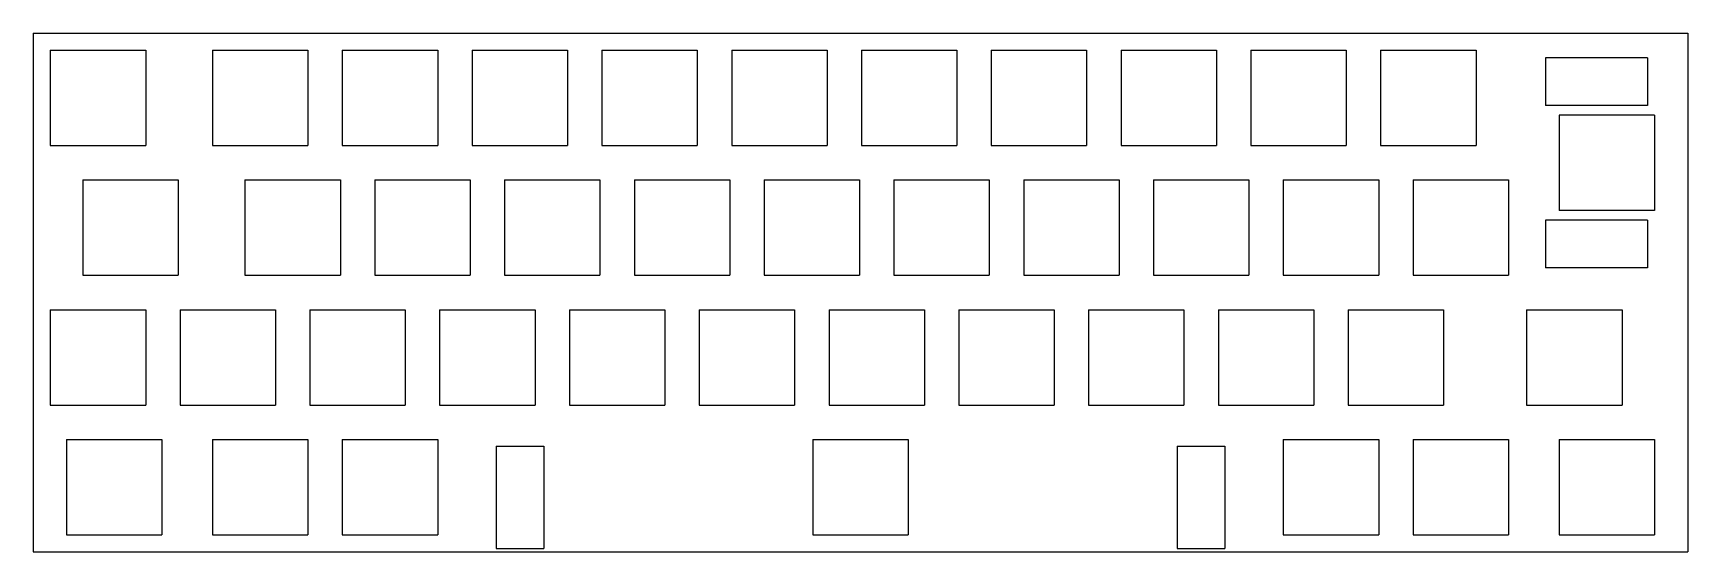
# Model space of a CAD drawing. Header units: millimetres. Extents: x 0 to 243, y -76 to 0.
import ezdxf

# ---------------------------------------------------------------- set-up
doc = ezdxf.new("R2010")
doc.units = ezdxf.units.MM

msp = doc.modelspace()

# ---------------------------------------------------------------- linework, layer by layer
for p, q in [((0, 0), (242.8875, 0)), ((0, 0), (0, -76.2)), ((242.8875, 0), (242.8875, -76.2)), ((2.525, -2.525), (16.525, -2.525)), ((2.525, -2.525), (2.525, -16.525)), ((16.525, -2.525), (16.525, -16.525)), ((26.3375, -2.525), (40.3375, -2.525)), ((26.3375, -2.525), (26.3375, -16.525)), ((40.3375, -2.525), (40.3375, -16.525)), ((45.3875, -2.525), (59.3875, -2.525)), ((45.3875, -2.525), (45.3875, -16.525)), ((59.3875, -2.525), (59.3875, -16.525)), ((64.4375, -2.525), (78.4375, -2.525)), ((64.4375, -2.525), (64.4375, -16.525)), ((78.4375, -2.525), (78.4375, -16.525)), ((83.4875, -2.525), (97.4875, -2.525)), ((83.4875, -2.525), (83.4875, -16.525)), ((97.4875, -2.525), (97.4875, -16.525)), ((102.5375, -2.525), (116.5375, -2.525)), ((102.5375, -2.525), (102.5375, -16.525)), ((116.5375, -2.525), (116.5375, -16.525)), ((121.5875, -2.525), (135.5875, -2.525)), ((121.5875, -2.525), (121.5875, -16.525)), ((135.5875, -2.525), (135.5875, -16.525)), ((140.6375, -2.525), (154.6375, -2.525)), ((140.6375, -2.525), (140.6375, -16.525)), ((154.6375, -2.525), (154.6375, -16.525)), ((159.6875, -2.525), (173.6875, -2.525)), ((159.6875, -2.525), (159.6875, -16.525)), ((173.6875, -2.525), (173.6875, -16.525)), ((178.7375, -2.525), (192.7375, -2.525)), ((178.7375, -2.525), (178.7375, -16.525)), ((192.7375, -2.525), (192.7375, -16.525)), ((197.7875, -2.525), (211.7875, -2.525)), ((197.7875, -2.525), (197.7875, -16.525)), ((211.7875, -2.525), (211.7875, -16.525)), ((221.98125, -3.612), (221.98125, -10.612)), ((236.98125, -3.612), (221.98125, -3.612)), ((236.98125, -3.612), (236.98125, -10.612)), ((236.98125, -10.612), (221.98125, -10.612)), ((223.98125, -12.05), (223.98125, -26.05)), ((237.98125, -12.05), (223.98125, -12.05)), ((237.98125, -12.05), (237.98125, -26.05)), ((2.525, -16.525), (16.525, -16.525)), ((26.3375, -16.525), (40.3375, -16.525)), ((45.3875, -16.525), (59.3875, -16.525)), ((64.4375, -16.525), (78.4375, -16.525)), ((83.4875, -16.525), (97.4875, -16.525)), ((102.5375, -16.525), (116.5375, -16.525)), ((121.5875, -16.525), (135.5875, -16.525)), ((140.6375, -16.525), (154.6375, -16.525)), ((159.6875, -16.525), (173.6875, -16.525)), ((178.7375, -16.525), (192.7375, -16.525)), ((197.7875, -16.525), (211.7875, -16.525)), ((7.2875, -21.575), (21.2875, -21.575)), ((7.2875, -21.575), (7.2875, -35.575)), ((21.2875, -21.575), (21.2875, -35.575)), ((31.1, -21.575), (45.1, -21.575)), ((31.1, -21.575), (31.1, -35.575)), ((45.1, -21.575), (45.1, -35.575)), ((50.15, -21.575), (64.15, -21.575)), ((50.15, -21.575), (50.15, -35.575)), ((64.15, -21.575), (64.15, -35.575)), ((69.2, -21.575), (83.2, -21.575)), ((69.2, -21.575), (69.2, -35.575)), ((83.2, -21.575), (83.2, -35.575)), ((88.25, -21.575), (102.25, -21.575)), ((88.25, -21.575), (88.25, -35.575)), ((102.25, -21.575), (102.25, -35.575)), ((107.3, -21.575), (121.3, -21.575)), ((107.3, -21.575), (107.3, -35.575)), ((121.3, -21.575), (121.3, -35.575)), ((126.35, -21.575), (140.35, -21.575)), ((126.35, -21.575), (126.35, -35.575)), ((140.35, -21.575), (140.35, -35.575)), ((145.4, -21.575), (159.4, -21.575)), ((145.4, -21.575), (145.4, -35.575)), ((159.4, -21.575), (159.4, -35.575)), ((164.45, -21.575), (178.45, -21.575)), ((164.45, -21.575), (164.45, -35.575)), ((178.45, -21.575), (178.45, -35.575)), ((183.5, -21.575), (197.5, -21.575)), ((183.5, -21.575), (183.5, -35.575)), ((197.5, -21.575), (197.5, -35.575)), ((202.55, -21.575), (216.55, -21.575)), ((202.55, -21.575), (202.55, -35.575)), ((216.55, -21.575), (216.55, -35.575)), ((237.98125, -26.05), (223.98125, -26.05)), ((221.98125, -27.488), (221.98125, -34.488)), ((236.98125, -27.488), (221.98125, -27.488)), ((236.98125, -27.488), (236.98125, -34.488)), ((7.2875, -35.575), (21.2875, -35.575)), ((31.1, -35.575), (45.1, -35.575)), ((50.15, -35.575), (64.15, -35.575)), ((69.2, -35.575), (83.2, -35.575)), ((88.25, -35.575), (102.25, -35.575)), ((107.3, -35.575), (121.3, -35.575)), ((126.35, -35.575), (140.35, -35.575)), ((145.4, -35.575), (159.4, -35.575)), ((164.45, -35.575), (178.45, -35.575)), ((183.5, -35.575), (197.5, -35.575)), ((202.55, -35.575), (216.55, -35.575)), ((236.98125, -34.488), (221.98125, -34.488)), ((2.525, -40.625), (16.525, -40.625)), ((2.525, -40.625), (2.525, -54.625)), ((16.525, -40.625), (16.525, -54.625)), ((21.575, -40.625), (35.575, -40.625)), ((21.575, -40.625), (21.575, -54.625)), ((35.575, -40.625), (35.575, -54.625)), ((40.625, -40.625), (54.625, -40.625)), ((40.625, -40.625), (40.625, -54.625)), ((54.625, -40.625), (54.625, -54.625)), ((59.675, -40.625), (73.675, -40.625)), ((59.675, -40.625), (59.675, -54.625)), ((73.675, -40.625), (73.675, -54.625)), ((78.725, -40.625), (92.725, -40.625)), ((78.725, -40.625), (78.725, -54.625)), ((92.725, -40.625), (92.725, -54.625)), ((97.775, -40.625), (111.775, -40.625)), ((97.775, -40.625), (97.775, -54.625)), ((111.775, -40.625), (111.775, -54.625)), ((116.825, -40.625), (130.825, -40.625)), ((116.825, -40.625), (116.825, -54.625)), ((130.825, -40.625), (130.825, -54.625)), ((135.875, -40.625), (149.875, -40.625)), ((135.875, -40.625), (135.875, -54.625)), ((149.875, -40.625), (149.875, -54.625)), ((154.925, -40.625), (168.925, -40.625)), ((154.925, -40.625), (154.925, -54.625)), ((168.925, -40.625), (168.925, -54.625)), ((173.975, -40.625), (187.975, -40.625)), ((173.975, -40.625), (173.975, -54.625)), ((187.975, -40.625), (187.975, -54.625)), ((193.025, -40.625), (207.025, -40.625)), ((193.025, -40.625), (193.025, -54.625)), ((207.025, -40.625), (207.025, -54.625)), ((219.21875, -40.625), (233.21875, -40.625)), ((219.21875, -40.625), (219.21875, -54.625)), ((233.21875, -40.625), (233.21875, -54.625)), ((2.525, -54.625), (16.525, -54.625)), ((21.575, -54.625), (35.575, -54.625)), ((40.625, -54.625), (54.625, -54.625)), ((59.675, -54.625), (73.675, -54.625)), ((78.725, -54.625), (92.725, -54.625)), ((97.775, -54.625), (111.775, -54.625)), ((116.825, -54.625), (130.825, -54.625)), ((135.875, -54.625), (149.875, -54.625)), ((154.925, -54.625), (168.925, -54.625)), ((173.975, -54.625), (187.975, -54.625)), ((193.025, -54.625), (207.025, -54.625)), ((219.21875, -54.625), (233.21875, -54.625)), ((4.90625, -59.675), (18.90625, -59.675)), ((4.90625, -59.675), (4.90625, -73.675)), ((18.90625, -59.675), (18.90625, -73.675)), ((26.3375, -59.675), (40.3375, -59.675)), ((26.3375, -59.675), (26.3375, -73.675)), ((40.3375, -59.675), (40.3375, -73.675)), ((45.3875, -59.675), (59.3875, -59.675)), ((45.3875, -59.675), (45.3875, -73.675)), ((59.3875, -59.675), (59.3875, -73.675)), ((67.94375, -60.675), (74.94375, -60.675)), ((67.94375, -60.675), (67.94375, -75.675)), ((74.94375, -60.675), (74.94375, -75.675)), ((114.44375, -59.675), (128.44375, -59.675)), ((114.44375, -59.675), (114.44375, -73.675)), ((128.44375, -59.675), (128.44375, -73.675)), ((167.94375, -60.675), (174.94375, -60.675)), ((167.94375, -60.675), (167.94375, -75.675)), ((174.94375, -60.675), (174.94375, -75.675)), ((183.5, -59.675), (197.5, -59.675)), ((183.5, -59.675), (183.5, -73.675)), ((197.5, -59.675), (197.5, -73.675)), ((202.55, -59.675), (216.55, -59.675)), ((202.55, -59.675), (202.55, -73.675)), ((216.55, -59.675), (216.55, -73.675)), ((223.98125, -59.675), (237.98125, -59.675)), ((223.98125, -59.675), (223.98125, -73.675)), ((237.98125, -59.675), (237.98125, -73.675)), ((4.90625, -73.675), (18.90625, -73.675)), ((26.3375, -73.675), (40.3375, -73.675)), ((45.3875, -73.675), (59.3875, -73.675)), ((114.44375, -73.675), (128.44375, -73.675)), ((183.5, -73.675), (197.5, -73.675)), ((202.55, -73.675), (216.55, -73.675)), ((223.98125, -73.675), (237.98125, -73.675)), ((0, -76.2), (242.8875, -76.2)), ((67.94375, -75.675), (74.94375, -75.675)), ((167.94375, -75.675), (174.94375, -75.675))]:
    msp.add_line(p, q)
for centre, start, end in [((2.525, -2.525), 90, 180), ((16.525, -2.525), 0, 90), ((26.3375, -2.525), 90, 180), ((40.3375, -2.525), 0, 90), ((45.3875, -2.525), 90, 180), ((59.3875, -2.525), 0, 90), ((64.4375, -2.525), 90, 180), ((78.4375, -2.525), 0, 90), ((83.4875, -2.525), 90, 180), ((97.4875, -2.525), 0, 90), ((102.5375, -2.525), 90, 180), ((116.5375, -2.525), 0, 90), ((121.5875, -2.525), 90, 180), ((135.5875, -2.525), 0, 90), ((140.6375, -2.525), 90, 180), ((154.6375, -2.525), 0, 90), ((159.6875, -2.525), 90, 180), ((173.6875, -2.525), 0, 90), ((178.7375, -2.525), 90, 180), ((192.7375, -2.525), 0, 90), ((197.7875, -2.525), 90, 180), ((211.7875, -2.525), 0, 90), ((221.98125, -3.612), 90, 180), ((236.98125, -3.612), 0, 90), ((221.98125, -10.612), 180, 270), ((223.98125, -12.05), 90, 180), ((236.98125, -10.612), -90, 0), ((237.98125, -12.05), 0, 90), ((2.525, -16.525), 180, 270), ((16.525, -16.525), 270, 360), ((26.3375, -16.525), 180, 270), ((40.3375, -16.525), 270, 360), ((45.3875, -16.525), 180, 270), ((59.3875, -16.525), 270, 360), ((64.4375, -16.525), 180, 270), ((78.4375, -16.525), 270, 360), ((83.4875, -16.525), 180, 270), ((97.4875, -16.525), 270, 360), ((102.5375, -16.525), 180, 270), ((116.5375, -16.525), 270, 360), ((121.5875, -16.525), 180, 270), ((135.5875, -16.525), 270, 360), ((140.6375, -16.525), 180, 270), ((154.6375, -16.525), 270, 360), ((159.6875, -16.525), 180, 270), ((173.6875, -16.525), 270, 360), ((178.7375, -16.525), 180, 270), ((192.7375, -16.525), 270, 360), ((197.7875, -16.525), 180, 270), ((211.7875, -16.525), 270, 360), ((7.2875, -21.575), 90, 180), ((21.2875, -21.575), 0, 90), ((31.1, -21.575), 90, 180), ((45.1, -21.575), 0, 90), ((50.15, -21.575), 90, 180), ((64.15, -21.575), 0, 90), ((69.2, -21.575), 90, 180), ((83.2, -21.575), 0, 90), ((88.25, -21.575), 90, 180), ((102.25, -21.575), 0, 90), ((107.3, -21.575), 90, 180), ((121.3, -21.575), 0, 90), ((126.35, -21.575), 90, 180), ((140.35, -21.575), 0, 90), ((145.4, -21.575), 90, 180), ((159.4, -21.575), 0, 90), ((164.45, -21.575), 90, 180), ((178.45, -21.575), 0, 90), ((183.5, -21.575), 90, 180), ((197.5, -21.575), 0, 90), ((202.55, -21.575), 90, 180), ((216.55, -21.575), 0, 90), ((223.98125, -26.05), 180, 270), ((237.98125, -26.05), -90, 0), ((221.98125, -27.488), 90, 180), ((236.98125, -27.488), 0, 90), ((7.2875, -35.575), 180, 270), ((21.2875, -35.575), 270, 360), ((31.1, -35.575), 180, 270), ((45.1, -35.575), 270, 360), ((50.15, -35.575), 180, 270), ((64.15, -35.575), 270, 360), ((69.2, -35.575), 180, 270), ((83.2, -35.575), 270, 360), ((88.25, -35.575), 180, 270), ((102.25, -35.575), 270, 360), ((107.3, -35.575), 180, 270), ((121.3, -35.575), 270, 360), ((126.35, -35.575), 180, 270), ((140.35, -35.575), 270, 360), ((145.4, -35.575), 180, 270), ((159.4, -35.575), 270, 360), ((164.45, -35.575), 180, 270), ((178.45, -35.575), 270, 360), ((183.5, -35.575), 180, 270), ((197.5, -35.575), 270, 360), ((202.55, -35.575), 180, 270), ((216.55, -35.575), 270, 360), ((221.98125, -34.488), 180, 270), ((236.98125, -34.488), -90, 0), ((2.525, -40.625), 90, 180), ((16.525, -40.625), 0, 90), ((21.575, -40.625), 90, 180), ((35.575, -40.625), 0, 90), ((40.625, -40.625), 90, 180), ((54.625, -40.625), 0, 90), ((59.675, -40.625), 90, 180), ((73.675, -40.625), 0, 90), ((78.725, -40.625), 90, 180), ((92.725, -40.625), 0, 90), ((97.775, -40.625), 90, 180), ((111.775, -40.625), 0, 90), ((116.825, -40.625), 90, 180), ((130.825, -40.625), 0, 90), ((135.875, -40.625), 90, 180), ((149.875, -40.625), 0, 90), ((154.925, -40.625), 90, 180), ((168.925, -40.625), 0, 90), ((173.975, -40.625), 90, 180), ((187.975, -40.625), 0, 90), ((193.025, -40.625), 90, 180), ((207.025, -40.625), 0, 90), ((219.21875, -40.625), 90, 180), ((233.21875, -40.625), 0, 90), ((2.525, -54.625), 180, 270), ((16.525, -54.625), 270, 360), ((21.575, -54.625), 180, 270), ((35.575, -54.625), 270, 360), ((40.625, -54.625), 180, 270), ((54.625, -54.625), 270, 360), ((59.675, -54.625), 180, 270), ((73.675, -54.625), 270, 360), ((78.725, -54.625), 180, 270), ((92.725, -54.625), 270, 360), ((97.775, -54.625), 180, 270), ((111.775, -54.625), 270, 360), ((116.825, -54.625), 180, 270), ((130.825, -54.625), 270, 360), ((135.875, -54.625), 180, 270), ((149.875, -54.625), 270, 360), ((154.925, -54.625), 180, 270), ((168.925, -54.625), 270, 360), ((173.975, -54.625), 180, 270), ((187.975, -54.625), 270, 360), ((193.025, -54.625), 180, 270), ((207.025, -54.625), 270, 360), ((219.21875, -54.625), 180, 270), ((233.21875, -54.625), 270, 360), ((4.90625, -59.675), 90, 180), ((18.90625, -59.675), 0, 90), ((26.3375, -59.675), 90, 180), ((40.3375, -59.675), 0, 90), ((45.3875, -59.675), 90, 180), ((59.3875, -59.675), 0, 90), ((67.94375, -60.675), 90, 180), ((74.94375, -60.675), 0, 90), ((114.44375, -59.675), 90, 180), ((128.44375, -59.675), 0, 90), ((167.94375, -60.675), 90, 180), ((174.94375, -60.675), 0, 90), ((183.5, -59.675), 90, 180), ((197.5, -59.675), 0, 90), ((202.55, -59.675), 90, 180), ((216.55, -59.675), 0, 90), ((223.98125, -59.675), 90, 180), ((237.98125, -59.675), 0, 90), ((4.90625, -73.675), 180, 270), ((18.90625, -73.675), 270, 360), ((26.3375, -73.675), 180, 270), ((40.3375, -73.675), 270, 360), ((45.3875, -73.675), 180, 270), ((59.3875, -73.675), 270, 360), ((114.44375, -73.675), 180, 270), ((128.44375, -73.675), 270, 360), ((183.5, -73.675), 180, 270), ((197.5, -73.675), 270, 360), ((202.55, -73.675), 180, 270), ((216.55, -73.675), 270, 360), ((223.98125, -73.675), 180, 270), ((237.98125, -73.675), 270, 360), ((67.94375, -75.675), 180, 270), ((74.94375, -75.675), 270, 360), ((167.94375, -75.675), 180, 270), ((174.94375, -75.675), 270, 360)]:
    msp.add_arc(centre, 0, start, end)

doc.saveas('drawing.dxf')
